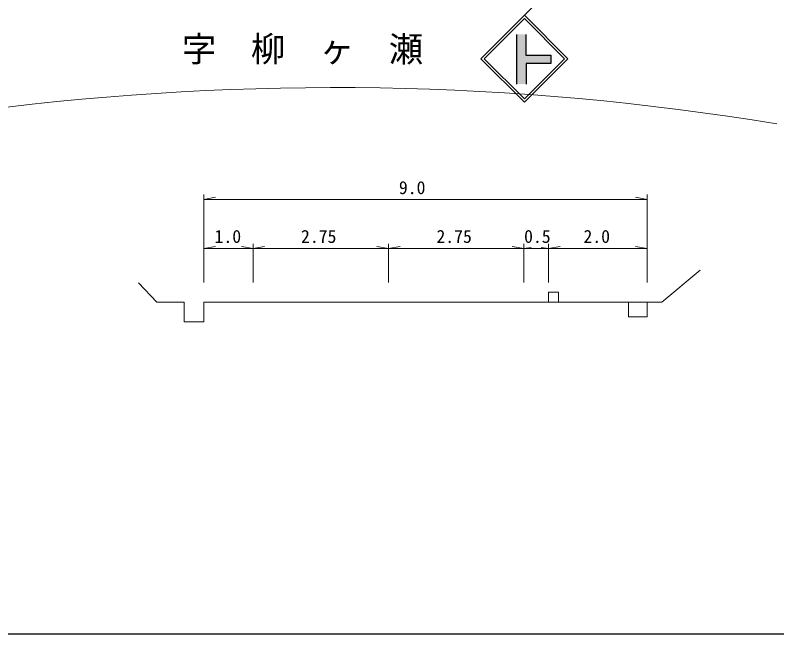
# Model space of a CAD drawing. Units: millimetres, scale not verified, with parts at other scales. Extents: x 40000 to 680000, y 20000 to 380000.
# Drawn here: x 283331 to 360643, y 205000 to 267782 of the extents above; entities that cross this region are included whole.
import ezdxf
from ezdxf.enums import TextEntityAlignment as Align

# ---------------------------------------------------------------- set-up
doc = ezdxf.new("R2010")
doc.units = ezdxf.units.MM
doc.header["$LTSCALE"] = 1000
for name, color, linetype, lineweight in [('M-BGD', 7, 'Continuous', 13), ('M-STR-STRC', 7, 'Continuous', 25), ('M-TTL-BAND', 7, 'Continuous', 25)]:
    doc.layers.add(name, color=color, linetype=linetype, lineweight=lineweight)
doc.styles.add('ＭＳ ゴシック', font='')
doc.styles.get('ＭＳ ゴシック').set_extended_font_data('MS Gothic')

msp = doc.modelspace()

# ---------------------------------------------------------------- hatches: boundary and pattern name
at = {"layer": 'M-STR-STRC'}
for points in [[(335201, 260791), (335201, 262896), (337699, 262896), (337699, 263719), (335165, 263719), (335165, 265841), (334252, 265841), (334252, 260791)], [(335201, 260791), (335201, 262896), (337699, 262896), (337699, 263719), (335165, 263719), (335165, 265841), (334252, 265841), (334252, 260791)], [(335201, 260791), (335201, 262896), (337699, 262896), (337699, 263719), (335165, 263719), (335165, 265841), (334252, 265841), (334252, 260791)], [(335201, 260791), (335201, 262896), (337699, 262896), (337699, 263719), (335165, 263719), (335165, 265841), (334252, 265841), (334252, 260791)], [(335201, 260791), (335201, 262896), (337699, 262896), (337699, 263719), (335165, 263719), (335165, 265841), (334252, 265841), (334252, 260791)], [(334252, 265841), (335165, 265841), (335165, 263719), (337699, 263719), (337699, 262896), (335201, 262896), (335201, 260791), (334252, 260791)]]:
    msp.add_hatch(color=256, dxfattribs=at).paths.add_polyline_path(points)

# ---------------------------------------------------------------- linework, layer by layer
at = {"layer": 'M-BGD'}
for p, q in [((302470, 240668), (302470, 249590)), ((302470, 249090), (303651, 249299)), ((302470, 249090), (347470, 249090)), ((347470, 249090), (346288, 249299)), ((347470, 240668), (347470, 249590)), ((302470, 240668), (302470, 244590)), ((307470, 240668), (307470, 244590)), ((321220, 240668), (321220, 244590)), ((334970, 240668), (334970, 244590)), ((337470, 240668), (337470, 244590)), ((302470, 244090), (303651, 244299)), ((302470, 244090), (307470, 244090)), ((307470, 244090), (306288, 244299)), ((307470, 244090), (308651, 244299)), ((307470, 244090), (321220, 244090)), ((321220, 244090), (320038, 244299)), ((321220, 244090), (322401, 244299)), ((321220, 244090), (334970, 244090)), ((334970, 244090), (333788, 244299)), ((334970, 244090), (335708, 244221)), ((334970, 244090), (337470, 244090)), ((337470, 244090), (336731, 244221)), ((337470, 244090), (338651, 244299)), ((337470, 244090), (347470, 244090)), ((347470, 244090), (346288, 244299)), ((352854, 241918), (348970, 238668)), ((295839, 240616), (297702, 238668)), ((337470, 238668), (337470, 239668)), ((337470, 239668), (338470, 239668)), ((338470, 239668), (338470, 238668)), ((297702, 238668), (300470, 238668)), ((300470, 238668), (300470, 236668)), ((302470, 238668), (307470, 238668)), ((302470, 238668), (302470, 236668)), ((307470, 238668), (321220, 238668)), ((321220, 238668), (334970, 238668)), ((334970, 238668), (337470, 238668)), ((337470, 238668), (347470, 238668)), ((345607, 238668), (345607, 237168)), ((347470, 238668), (348970, 238668)), ((347470, 238668), (347470, 237168)), ((300470, 236668), (302470, 236668)), ((345607, 237168), (347470, 237168))]:
    msp.add_line(p, q, dxfattribs=at)
msp.add_arc((315647, -16219), 276659, 80.63981, 97.4009, dxfattribs=at)
at = {"layer": 'M-STR-STRC', "lineweight": 13}
msp.add_line((339525, 272282), (335025, 267781), dxfattribs=at)
at = {"layer": 'M-STR-STRC'}
for p, q in [((330613, 263369), (335025, 267781)), ((335025, 267781), (339438, 263369)), ((330952, 263369), (335025, 267442)), ((335025, 267442), (339098, 263369)), ((334252, 260791), (334252, 265841)), ((335165, 265841), (335165, 263719)), ((335165, 263719), (337699, 263719)), ((337699, 263719), (337699, 262896)), ((335025, 258957), (330613, 263369)), ((335025, 259296), (330952, 263369)), ((339438, 263369), (335025, 258957)), ((339098, 263369), (335025, 259296)), ((337699, 262896), (335201, 262896)), ((335201, 262896), (335201, 260791))]:
    msp.add_line(p, q, dxfattribs=at)
at = {"layer": 'M-TTL-BAND'}
msp.add_line((40000, 205000), (579000, 205000), dxfattribs=at)

# ---------------------------------------------------------------- texts
at = {"layer": 'M-BGD', "style": 'ＭＳ ゴシック'}
for s, height, p in [('字\u3000柳\u3000ヶ\u3000瀬', 2566, (300245, 262294)), ('9.0', 1320, (322282, 249228)), ('1.0', 1320, (303571, 244277)), ('2.75', 1320, (312344, 244277)), ('2.75', 1320, (326094, 244277)), ('0.5', 1320, (334990, 244277)), ('2.0', 1320, (341020, 244277))]:
    msp.add_text(s, height=height, dxfattribs=at).set_placement(p, align=Align.BOTTOM_LEFT)

doc.saveas('drawing.dxf')
